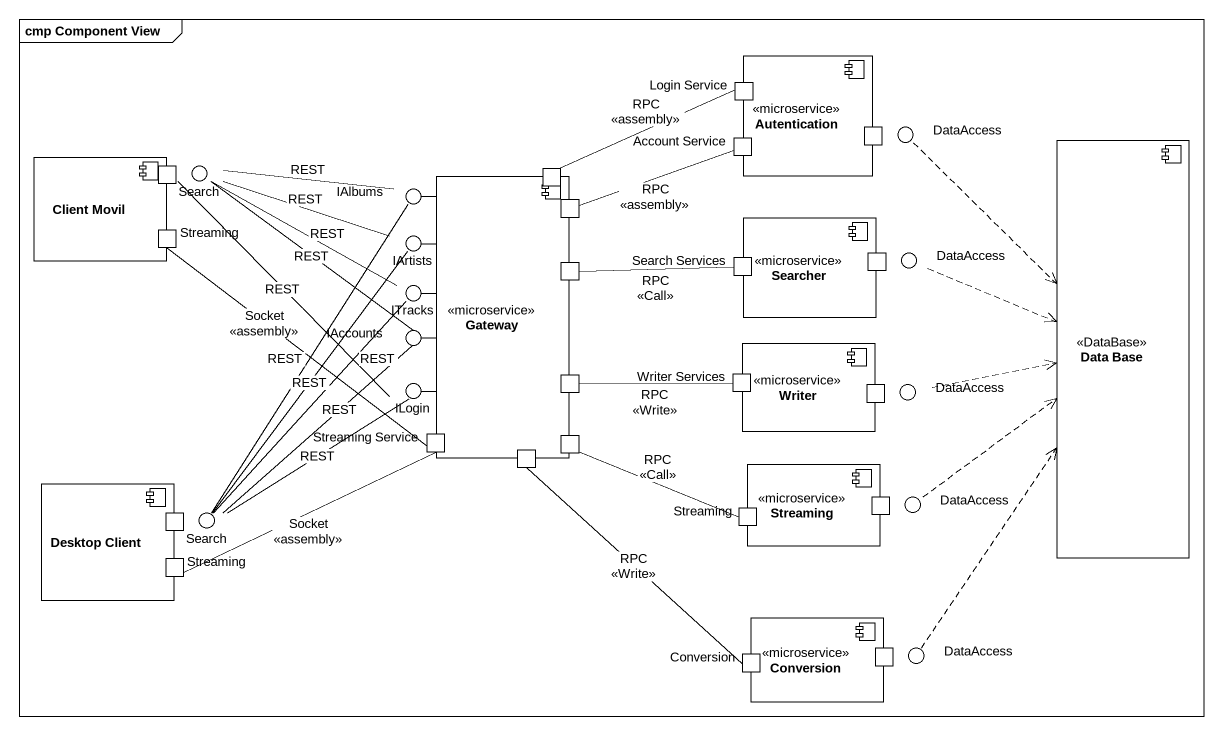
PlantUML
@startuml
mainframe cmp Component View
component Autentication <<microservice>> {
  port "Login Service" as Login_Service
  port "Account Service" as Account_Service
  port " " as port1
}
() DataAccess
component "Data Base" as Data_Base <<DataBase>>
component "Client Movil" as Client_Movil {
  port Search
  port Streaming
}
() " " as lollipop1
() IAlbums
component Gateway <<microservice>> {
  port " " as port2
  port " " as port3
  port " " as port5
  port " " as port6
  port "Streaming Service" as Streaming_Service
  port " " as port8
  port " " as port9
}
() IArtists
component Searcher <<microservice>> {
  port "Search Services" as Search_Services
  port " " as port4
}
() "DataAccess" as DataAccess_2
() ITracks
() IAccounts
component Writer <<microservice>> {
  port "Writer Services" as Writer_Services
  port " " as port7
}
() ILogin
() "DataAccess" as DataAccess_3
component "Streaming" as Streaming_2 <<microservice>> {
  port "Streaming" as Streaming_3
  port " " as port10
}
component "Desktop Client" as Desktop_Client {
  port "Search" as Search_2
  port "Streaming" as Streaming_4
}
() " " as lollipop2
() "DataAccess" as DataAccess_4
component Conversion <<microservice>> {
  port "Conversion" as Conversion_2
  port " " as port11
}
() "DataAccess" as DataAccess_5
Gateway -up- IAlbums
Gateway -up- IArtists
Gateway -left- ITracks
Gateway -left- IAccounts
Gateway -- ILogin
DataAccess ..> Data_Base
lollipop1 -right- IAlbums : REST
lollipop1 -right- IArtists : REST
lollipop1 -right- ITracks : REST
lollipop1 -- IAccounts : REST
lollipop1 -- ILogin : REST
port2 -right- Login_Service : RPC\n<<assembly>>
port3 -right- Account_Service : RPC\n<<assembly>>
Streaming -- Streaming_Service : Socket\n<<assembly>>
DataAccess_2 .right.> Data_Base
port5 -right- Search_Services : RPC\n<<Call>>
port6 -right- Writer_Services : RPC\n<<Write>>
DataAccess_3 .right.> Data_Base
port8 -- Conversion_2 : RPC\n<<Write>>
port9 -right- Streaming_3 : RPC\n<<Call>>
lollipop2 -up- IAlbums : REST
lollipop2 -up- IArtists : REST
lollipop2 -up- ITracks : REST
lollipop2 -up- IAccounts : REST
lollipop2 -up- ILogin : REST
DataAccess_4 .up.> Data_Base
Streaming_4 -right- Streaming_Service : Socket\n<<assembly>>
DataAccess_5 .up.> Data_Base
@enduml
